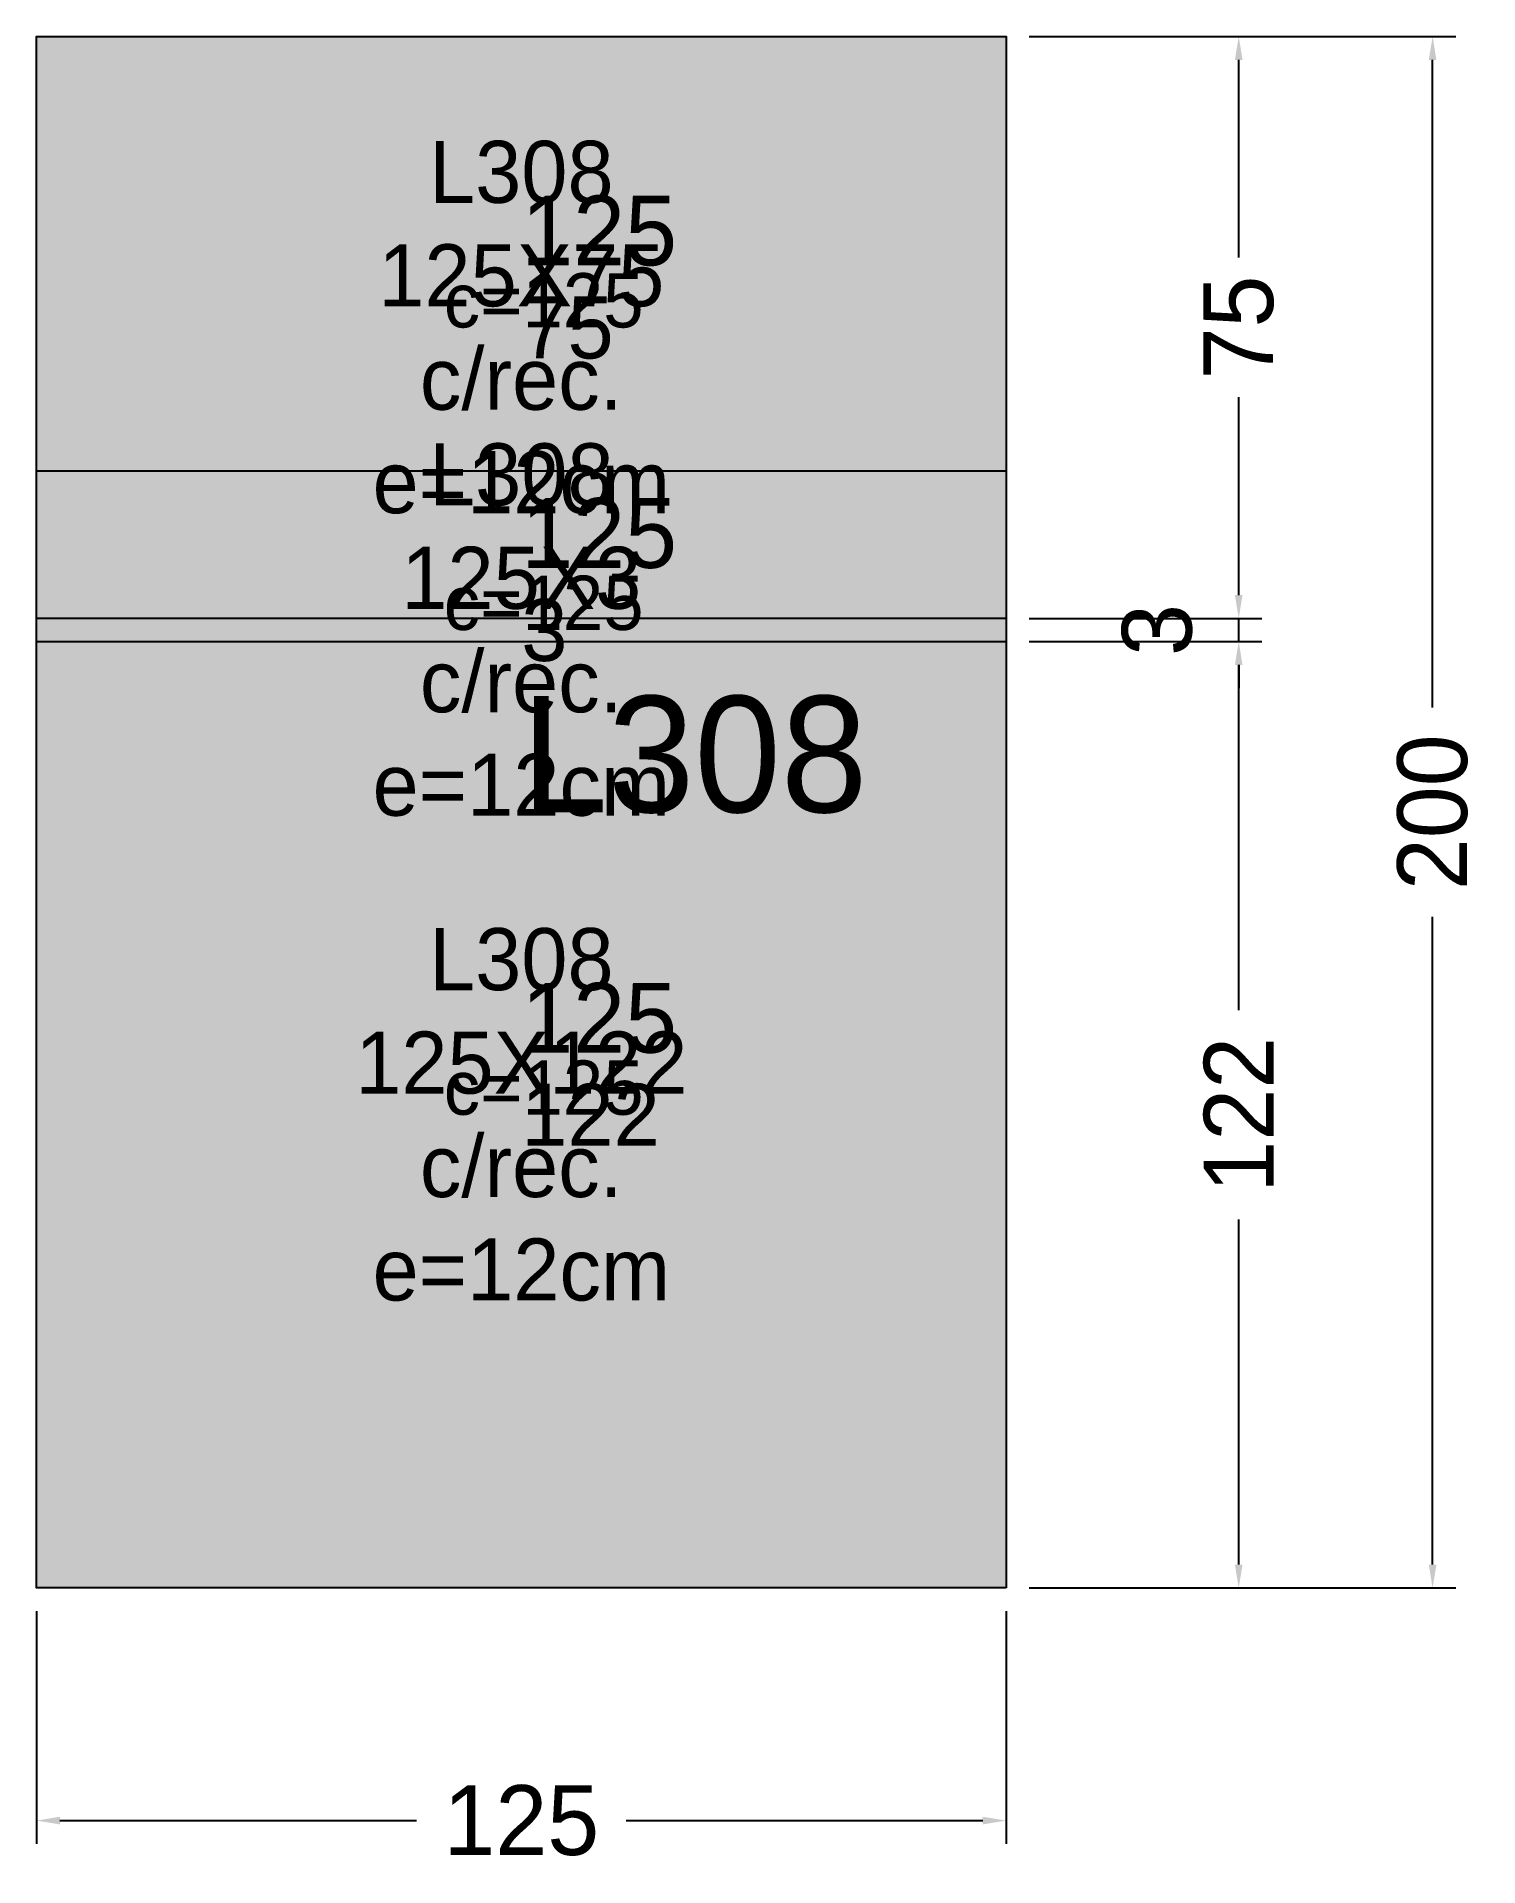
# Model space of a CAD drawing. Extents: x 0 to 186, y -36 to 200.
import ezdxf

# ---------------------------------------------------------------- set-up
doc = ezdxf.new("R2010")
doc.units = 0
for name, color, linetype in [('3', 3, 'Continuous'), ('4', 4, 'Continuous'), ('AUX00', 7, 'Continuous'), ('Hachura', 251, 'Continuous'), ('Painéis', 200, 'Continuous')]:
    doc.layers.add(name, color=color, linetype=linetype)
doc.dimstyles.new('COTA PAINEL-50', dxfattribs={"dimtxt": 9, "dimasz": 3, "dimexe": 3, "dimexo": 3, "dimgap": 3, "dimtad": 1, "dimdec": 1, "dimcen": 2.5, "dimclrd": 4, "dimclre": 4, "dimclrt": 240, "dimazin": 3, "dimtfac": 1, "dimtmove": 0, "dimatfit": 3})

# ---------------------------------------------------------------- blocks, each defined once
blk = doc.blocks.new('_CLOSEDFILLED')
at = {"color": 0, "linetype": 'BYBLOCK'}
blk.add_solid([(-1, 0.164), (0, 0), (-1, -0.164)], dxfattribs=at)
blk = doc.blocks.new('*D1')
at = {"color": 4}
for p, q in [((0, -3), (0, -33)), ((125, -3), (125, -33)), ((3, -30), (49, -30)), ((76, -30), (122, -30))]:
    blk.add_line(p, q, dxfattribs=at)
at = {"layer": 'Defpoints'}
for p in [(0, 0), (125, 0), (0, -30)]:
    blk.add_point(p, dxfattribs=at)
at = {"layer": 'Painéis', "color": 4, "xscale": 3, "yscale": 3, "rotation": 180}
blk.add_blockref('_CLOSEDFILLED', (0, -30), dxfattribs=at)
at = {"layer": 'Painéis', "color": 4, "xscale": 3, "yscale": 3}
blk.add_blockref('_CLOSEDFILLED', (125, -30), dxfattribs=at)
at = {"layer": 'Painéis', "color": 240, "insert": (62.5, -30), "char_height": 9, "attachment_point": 5}
blk.add_mtext('125', dxfattribs=at)
blk = doc.blocks.new('*D2')
at = {"color": 4}
for p, q in [((128, 122), (158, 122)), ((155, 74.5), (155, 119)), ((155, 3), (155, 47.5)), ((128, 0), (158, 0))]:
    blk.add_line(p, q, dxfattribs=at)
at = {"layer": 'Defpoints'}
for p in [(125, 122), (125, 0), (155, 0)]:
    blk.add_point(p, dxfattribs=at)
at = {"layer": 'Painéis', "color": 4, "xscale": 3, "yscale": 3}
for p, rotation in [((155, 122), 90), ((155, 0), 270)]:
    blk.add_blockref('_CLOSEDFILLED', p, dxfattribs=dict(at, rotation=rotation))
at = {"layer": 'Painéis', "color": 240, "insert": (155, 61), "char_height": 9, "attachment_point": 5, "rotation": 90}
blk.add_mtext('122', dxfattribs=at)
blk = doc.blocks.new('*D4')
at = {"color": 4}
for p, q in [((128, 200), (158, 200)), ((155, 171.5), (155, 197)), ((155, 128), (155, 153.5)), ((128, 125), (158, 125))]:
    blk.add_line(p, q, dxfattribs=at)
at = {"layer": 'Defpoints'}
for p in [(125, 200), (125, 125), (155, 125)]:
    blk.add_point(p, dxfattribs=at)
at = {"layer": 'Painéis', "color": 4, "xscale": 3, "yscale": 3}
for p, rotation in [((155, 200), 90), ((155, 125), 270)]:
    blk.add_blockref('_CLOSEDFILLED', p, dxfattribs=dict(at, rotation=rotation))
at = {"layer": 'Painéis', "color": 240, "insert": (155, 162.5), "char_height": 9, "attachment_point": 5, "rotation": 90}
blk.add_mtext('75', dxfattribs=at)
blk = doc.blocks.new('*D5')
at = {"color": 4}
for p, q in [((128, 200), (183, 200)), ((180, 113.5), (180, 197)), ((180, 3), (180, 86.5)), ((128, 0), (183, 0))]:
    blk.add_line(p, q, dxfattribs=at)
at = {"layer": 'Defpoints'}
for p in [(125, 200), (125, 0), (180, 0)]:
    blk.add_point(p, dxfattribs=at)
at = {"layer": 'Painéis', "color": 4, "xscale": 3, "yscale": 3}
for p, rotation in [((180, 200), 90), ((180, 0), 270)]:
    blk.add_blockref('_CLOSEDFILLED', p, dxfattribs=dict(at, rotation=rotation))
at = {"layer": 'Painéis', "color": 240, "insert": (180, 100), "char_height": 9, "attachment_point": 5, "rotation": 90}
blk.add_mtext('200', dxfattribs=at)

msp = doc.modelspace()

# ---------------------------------------------------------------- hatches: boundary and pattern name
at = {"layer": 'Hachura'}
h = msp.add_hatch(color=7, dxfattribs=at)
h.dxf.hatch_style = 1
h.paths.add_polyline_path([(125, 0), (0, 0), (0, 200), (125, 200)])

# ---------------------------------------------------------------- linework, layer by layer
at = {"layer": '3'}
for p, q in [((0, 0), (0, 200)), ((0, 200), (125, 200)), ((125, 200), (125, 0)), ((125, 0), (0, 0))]:
    msp.add_line(p, q, dxfattribs=at)
at = {"layer": '3', "lineweight": 25}
msp.add_lwpolyline([(125, 0), (0, 0), (0, 200), (125, 200)], close=True, dxfattribs=at)
at = {"layer": '3'}
for points in [[(0, 144), (125, 144)], [(125, 125), (0, 125)], [(0, 122), (125, 122)]]:
    msp.add_lwpolyline(points, dxfattribs=at)
at = {"layer": 'Painéis', "lineweight": 18}
for p, q in [((0, 125), (125, 125)), ((0, 122), (125, 122))]:
    msp.add_line(p, q, dxfattribs=at)

# ---------------------------------------------------------------- texts
at = {"layer": '3'}
for p in [(52.5, 162.5), (52.5, 123.5), (52.5, 61)]:
    msp.add_text('c=125', height=7, dxfattribs=at).set_placement(p)
at = {"layer": '4'}
for s, height, p in [('125', 9, (62.5, 170.5)), ('75', 8, (62.5, 158.5)), ('125', 9, (62.5, 131.5)), ('3', 8, (62.5, 119.5)), ('L308', 15, (62.5, 100)), ('125', 9, (62.5, 69)), ('122', 8, (62.5, 57))]:
    msp.add_text(s, height=height, dxfattribs=at).set_placement(p)
at = {"layer": 'AUX00', "char_height": 8, "attachment_point": 5}
for s, insert in [('\\pxqc;L308^J125X75^Jc/rec.^Je=12cm', (62.5, 162.5)), ('\\pxqc;L308^J125X3^Jc/rec.^Je=12cm', (62.5, 123.5)), ('\\pxqc;L308^J125X122^Jc/rec.^Je=12cm', (62.5, 61))]:
    msp.add_mtext(s, dxfattribs=dict(at, insert=insert))

# ---------------------------------------------------------------- dimensions: what is measured, and where the dimension line sits
at = {"layer": 'Painéis'}
for base, p1, p2, picture, middle in [((155, 125), (125, 125), (125, 200), '*D4', (155, 162.5)), ((180, 0), (125, 0), (125, 200), '*D5', (180, 100)), ((155, 0), (125, 0), (125, 122), '*D2', (155, 61))]:
    dim = msp.add_linear_dim(base=base, p1=p1, p2=p2, angle=90, dimstyle='COTA PAINEL-50', dxfattribs=at)
    dim.commit()
    dim.dimension.update_dxf_attribs({"geometry": picture, "text_midpoint": middle})
msp.add_linear_dim(base=(155, 122), p1=(125, 122), p2=(125, 125), angle=90, dimstyle='COTA PAINEL-50', dxfattribs=at).render()
dim = msp.add_linear_dim(base=(0, -30), p1=(0, 0), p2=(125, 0), dimstyle='COTA PAINEL-50', dxfattribs=at)
dim.commit()
dim.dimension.update_dxf_attribs({"geometry": '*D1', "text_midpoint": (62.5, -30)})

doc.saveas('drawing.dxf')
